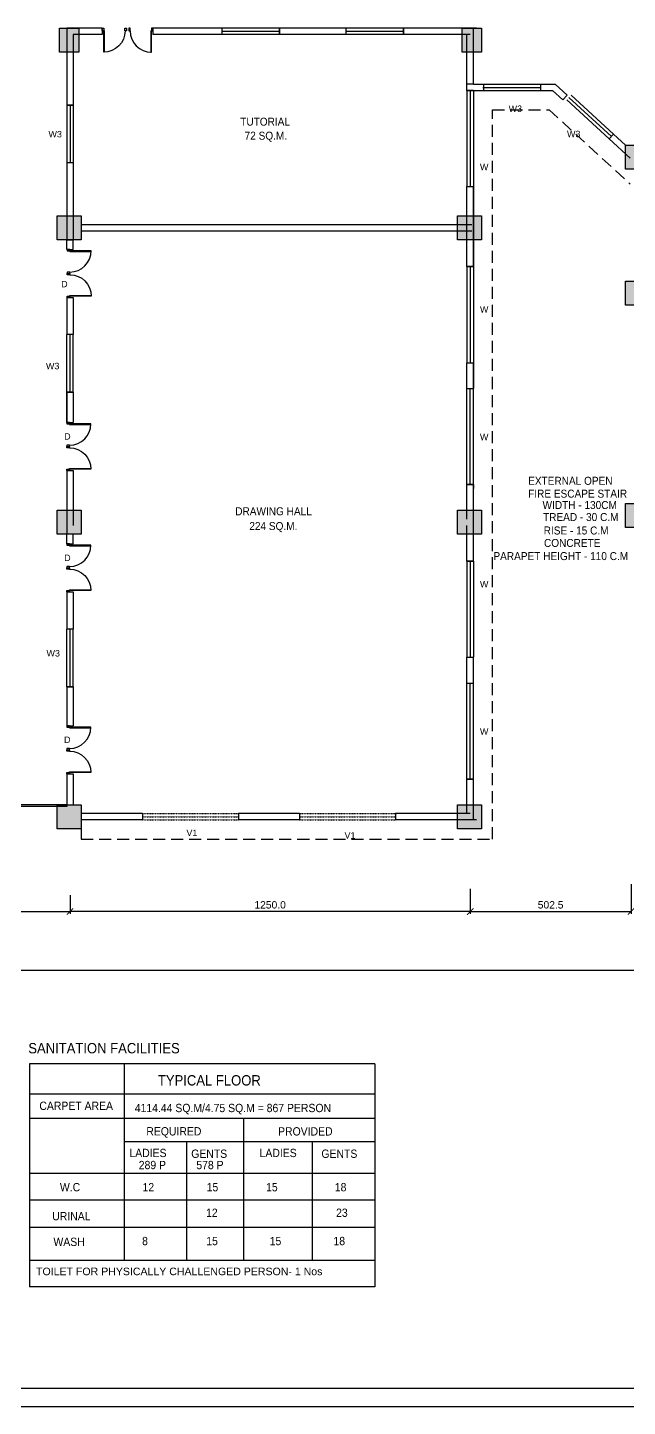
# Model space of a CAD drawing. Extents: x 53439 to 79867, y -144071 to -73305.
# Drawn here: x 62720 to 64594, y -88435 to -84128 of the extents above; entities that cross this region are included whole.
import ezdxf

# ---------------------------------------------------------------- set-up
doc = ezdxf.new("R2010")
doc.units = 0
doc.header["$LTSCALE"] = 0.1
doc.header["$MEASUREMENT"] = 0
doc.header["$PDMODE"] = 35
doc.header["$PDSIZE"] = -0.8
doc.linetypes.add('HIDDEN', pattern=[0.375, 0.25, -0.125])
doc.layers.get('0').update_dxf_attribs({"linetype": 'CONTINUOUS'})
doc.layers.get('DEFPOINTS').update_dxf_attribs({"linetype": 'CONTINUOUS'})
for name, color, linetype in [('BOR', 200, 'CONTINUOUS'), ('BOR1', 230, 'CONTINUOUS'), ('COR_HA', 40, 'CONTINUOUS'), ('DOOR', 30, 'CONTINUOUS'), ('LAYER4', 130, 'CONTINUOUS'), ('TEXT', 7, 'CONTINUOUS'), ('TEXT-3', 130, 'CONTINUOUS'), ('THIN_HA', 253, 'CONTINUOUS'), ('TOILET_HA', 152, 'CONTINUOUS'), ('TXT', 4, 'CONTINUOUS'), ('WALL', 6, 'CONTINUOUS'), ('WIN', 102, 'CONTINUOUS')]:
    doc.layers.add(name, color=color, linetype=linetype)
doc.styles.add('1MM', font='arial.ttf')
doc.styles.add('DIM', font='arial.ttf', dxfattribs={"width": 0.7, "height": 1})
doc.styles.add('DUTCH', font='arial.ttf')
doc.styles.add('ROMANT', font='arial.ttf', dxfattribs={"height": 2.5})
doc.dimstyles.new('KRI', dxfattribs={"dimtxt": 23, "dimasz": 20, "dimexe": 7, "dimexo": 0, "dimgap": 9, "dimtad": 1, "dimdec": 1, "dimzin": 1, "dimtxsty": '1MM', "dimblk": 'ARCHTICK', "dimcen": 0.5, "dimclrd": 252, "dimclre": 252, "dimclrt": 7, "dimaunit": 1, "dimadec": 8, "dimazin": 3, "dimtfac": 1, "dimtdec": 1, "dimtmove": 0, "dimatfit": 3})

# ---------------------------------------------------------------- blocks, each defined once
blk = doc.blocks.new('A$C764D24B9')
at = {"layer": 'DOOR'}
for points in [[(0.056, 0.111), (0.083, 0.111), (0.083, 1), (0.056, 1)], [(0, 0), (0.056, 0), (0.056, 0.111), (0, 0.111)], [(0.944, 0), (1, 0), (1, 0.111), (0.944, 0.111)]]:
    blk.add_lwpolyline(points, close=True, dxfattribs=at)
blk.add_arc((0.056, 0.111), 0.889, 0, 90, dxfattribs=at)
blk = doc.blocks.new('HHRH')
at = {"layer": 'THIN_HA', "linetype": 'CONTINUOUS', "ltscale": 0.1}
blk.add_hatch(color=2, dxfattribs=at).paths.add_polyline_path([(-6923.03, -1177.102), (-6922.28, -1177.102), (-6922.28, -1177.852), (-6923.03, -1177.852)])
at = {"layer": 'THIN_HA', "color": 2, "linetype": 'CONTINUOUS', "ltscale": 0.1}
blk.add_lwpolyline([(-6923.03, -1177.102), (-6922.28, -1177.102), (-6922.28, -1177.852), (-6923.03, -1177.852)], close=True, dxfattribs=at)
blk = doc.blocks.new('HHYT')
at = {"layer": 'THIN_HA', "linetype": 'CONTINUOUS', "ltscale": 0.1}
blk.add_hatch(color=2, dxfattribs=at).paths.add_polyline_path([(-6922.955, -1152.844), (-6922.355, -1152.844), (-6922.355, -1153.594), (-6922.955, -1153.594)])
at = {"layer": 'THIN_HA', "color": 2, "linetype": 'CONTINUOUS', "ltscale": 0.1}
blk.add_lwpolyline([(-6922.955, -1152.844), (-6922.355, -1152.844), (-6922.355, -1153.594), (-6922.955, -1153.594)], close=True, dxfattribs=at)
blk = doc.blocks.new('HYTYH')
at = {"layer": 'THIN_HA', "linetype": 'CONTINUOUS', "ltscale": 0.1}
for points in [[(-6882.405, -1156.494), (-6882.055, -1156.494), (-6882.055, -1157.244), (-6882.405, -1157.244)], [(-6882.405, -1160.744), (-6882.055, -1160.744), (-6882.055, -1161.494), (-6882.405, -1161.494)], [(-6882.405, -1167.689), (-6882.055, -1167.689), (-6882.055, -1168.439), (-6882.405, -1168.439)]]:
    blk.add_hatch(color=2, dxfattribs=at).paths.add_polyline_path(points)
at = {"layer": 'THIN_HA', "color": 2, "linetype": 'CONTINUOUS', "ltscale": 0.1}
for points in [[(-6882.405, -1156.494), (-6882.055, -1156.494), (-6882.055, -1157.244), (-6882.405, -1157.244)], [(-6882.405, -1160.744), (-6882.055, -1160.744), (-6882.055, -1161.494), (-6882.405, -1161.494)], [(-6882.405, -1167.689), (-6882.055, -1167.689), (-6882.055, -1168.439), (-6882.405, -1168.439)]]:
    blk.add_lwpolyline(points, close=True, dxfattribs=at)
at = {"layer": 'THIN_HA', "color": 2, "linetype": 'CONTINUOUS'}
for name, p in [('HHYT', (22.875, 0)), ('HHYT', (35.45, 0)), ('HHRH', (22.875, 18.4)), ('HHRH', (35.375, 18.4)), ('HHRH', (22.875, 9.2)), ('HHRH', (35.375, 9.2)), ('HHRH', (22.875, 0)), ('HHRH', (35.375, 0))]:
    blk.add_blockref(name, p, dxfattribs=at)
blk = doc.blocks.new('_ARCHTICK')
at = {"layer": 'WALL', "color": 0, "const_width": 0.15}
blk.add_lwpolyline([(-0.5, -0.5), (0.5, 0.5)], dxfattribs=at)
blk = doc.blocks.new('*D298')
at = {"layer": 'DEFPOINTS', "color": 0, "linetype": 'CONTINUOUS', "ltscale": 0.1}
for p in [(61812.4, -86850.7), (62852.4, -86837.7), (62852.4, -86889.2)]:
    blk.add_point(p, dxfattribs=at)
at = {"layer": 'WIN', "color": 252, "linetype": 'CONTINUOUS', "ltscale": 0.1}
for p, q in [((61812.4, -86850.7), (61812.4, -86896.2)), ((62852.4, -86837.7), (62852.4, -86896.2)), ((61812.4, -86889.2), (62852.4, -86889.2))]:
    blk.add_line(p, q, dxfattribs=at)
at = {"layer": 'WIN', "color": 252, "linetype": 'CONTINUOUS', "ltscale": 0.1, "xscale": 20, "yscale": 20, "zscale": 20, "rotation": 180}
blk.add_blockref('_ARCHTICK', (61812.4, -86889.2), dxfattribs=at)
at = {"layer": 'WIN', "color": 252, "linetype": 'CONTINUOUS', "ltscale": 0.1, "xscale": 20, "yscale": 20, "zscale": 20}
blk.add_blockref('_ARCHTICK', (62852.4, -86889.2), dxfattribs=at)
at = {"layer": 'WIN', "color": 7, "linetype": 'CONTINUOUS', "ltscale": 0.1, "insert": (62332.4, -86868.5), "char_height": 23, "attachment_point": 5, "style": '1MM'}
blk.add_mtext('1040.0', dxfattribs=at)
blk = doc.blocks.new('*D299')
at = {"layer": 'DEFPOINTS', "color": 0, "linetype": 'CONTINUOUS', "ltscale": 0.1}
for p in [(64102.4, -86818.8), (64604.9, -86804.3), (64604.9, -86889.2)]:
    blk.add_point(p, dxfattribs=at)
at = {"layer": 'WIN', "color": 252, "linetype": 'CONTINUOUS', "ltscale": 0.1}
for p, q in [((64102.4, -86818.8), (64102.4, -86896.2)), ((64604.9, -86804.3), (64604.9, -86896.2)), ((64102.4, -86889.2), (64604.9, -86889.2))]:
    blk.add_line(p, q, dxfattribs=at)
at = {"layer": 'WIN', "color": 252, "linetype": 'CONTINUOUS', "ltscale": 0.1, "xscale": 20, "yscale": 20, "zscale": 20, "rotation": 180}
blk.add_blockref('_ARCHTICK', (64102.4, -86889.2), dxfattribs=at)
at = {"layer": 'WIN', "color": 252, "linetype": 'CONTINUOUS', "ltscale": 0.1, "xscale": 20, "yscale": 20, "zscale": 20}
blk.add_blockref('_ARCHTICK', (64604.9, -86889.2), dxfattribs=at)
at = {"layer": 'WIN', "color": 7, "linetype": 'CONTINUOUS', "ltscale": 0.1, "insert": (64353.6, -86868.5), "char_height": 23, "attachment_point": 5, "style": '1MM'}
blk.add_mtext('502.5', dxfattribs=at)
blk = doc.blocks.new('*D311')
at = {"layer": 'DEFPOINTS', "color": 0, "linetype": 'CONTINUOUS', "ltscale": 0.1}
for p in [(60562.4, -86992), (74300.5, -86992, 0), (74300.5, -87072.2)]:
    blk.add_point(p, dxfattribs=at)
at = {"layer": 'WIN', "color": 252, "linetype": 'CONTINUOUS', "ltscale": 0.1}
for p, q in [((60562.4, -86992), (60562.4, -87079.2)), ((74300.5, -86992), (74300.5, -87079.2)), ((60562.4, -87072.2), (74300.5, -87072.2))]:
    blk.add_line(p, q, dxfattribs=at)
at = {"layer": 'WIN', "color": 252, "linetype": 'CONTINUOUS', "ltscale": 0.1, "xscale": 20, "yscale": 20, "zscale": 20, "rotation": 180}
blk.add_blockref('_ARCHTICK', (60562.4, -87072.2), dxfattribs=at)
at = {"layer": 'WIN', "color": 252, "linetype": 'CONTINUOUS', "ltscale": 0.1, "xscale": 20, "yscale": 20, "zscale": 20}
blk.add_blockref('_ARCHTICK', (74300.5, -87072.2), dxfattribs=at)
at = {"layer": 'WIN', "color": 7, "linetype": 'CONTINUOUS', "ltscale": 0.1, "insert": (67431.4, -87051.4), "char_height": 23, "attachment_point": 5, "style": '1MM'}
blk.add_mtext('13738.1', dxfattribs=at)
blk = doc.blocks.new('*D313')
at = {"layer": 'DEFPOINTS', "color": 0, "linetype": 'CONTINUOUS', "ltscale": 0.1}
for p in [(62852.4, -86837.7), (64102.4, -86853.3), (62852.4, -86889.2)]:
    blk.add_point(p, dxfattribs=at)
at = {"layer": 'WIN', "color": 252, "linetype": 'CONTINUOUS', "ltscale": 0.1}
for p, q in [((62852.4, -86837.7), (62852.4, -86896.2)), ((64102.4, -86853.3), (64102.4, -86896.2)), ((64102.4, -86889.2), (62852.4, -86889.2))]:
    blk.add_line(p, q, dxfattribs=at)
at = {"layer": 'WIN', "color": 252, "linetype": 'CONTINUOUS', "ltscale": 0.1, "xscale": 20, "yscale": 20, "zscale": 20, "rotation": 180}
blk.add_blockref('_ARCHTICK', (62852.4, -86889.2), dxfattribs=at)
at = {"layer": 'WIN', "color": 252, "linetype": 'CONTINUOUS', "ltscale": 0.1, "xscale": 20, "yscale": 20, "zscale": 20}
blk.add_blockref('_ARCHTICK', (64102.4, -86889.2), dxfattribs=at)
at = {"layer": 'WIN', "color": 7, "linetype": 'CONTINUOUS', "ltscale": 0.1, "insert": (63477.4, -86868.5), "char_height": 23, "attachment_point": 5, "style": '1MM'}
blk.add_mtext('1250.0', dxfattribs=at)

msp = doc.modelspace()

# ---------------------------------------------------------------- linework, layer by layer
at = {"layer": 'BOR'}
msp.add_lwpolyline([(75675.95, -80187.4), (59468.14, -80187.4), (59468.14, -88378.68), (75675.95, -88378.68)], close=True, dxfattribs=at)
at = {"layer": 'BOR1'}
msp.add_lwpolyline([(75732.48, -80130.87), (59411.61, -80130.87), (59411.61, -88435.21), (75732.48, -88435.21)], close=True, dxfattribs=at)
at = {"layer": 'COR_HA', "linetype": 'CONTINUOUS', "ltscale": 0.1}
for p, q in [((64112.38, -84324.99, 0), (64092.38, -84324.99, 0)), ((62842.39, -84370.41, 2.94), (62862.39, -84370.41, 2.94)), ((64112.38, -84874.83, 2.94), (64092.38, -84874.83, 2.94)), ((62862.39, -85267.23, 2.94), (62842.39, -85267.23, 2.94)), ((64112.38, -85555.83, 2.94), (64092.38, -85555.83, 2.94)), ((64112.38, -85794.83, 2.94), (64092.38, -85794.83, 2.94)), ((62862.39, -86187.23, 2.94), (62842.39, -86187.23, 2.94)), ((64112.38, -86475.83, 2.94), (64092.38, -86475.83, 2.94)), ((63078.39, -86583.33), (63078.39, -86603.33))]:
    msp.add_line(p, q, dxfattribs=at)
at = {"layer": 'DOOR', "linetype": 'HIDDEN', "ltscale": 1500}
for p, q in [((64172.39, -86663.33), (64172.39, -84384.99)), ((64172.39, -84384.99), (64348.96, -84384.99)), ((64348.96, -84384.99), (64602.39, -84617.26)), ((62812.39, -86555.83, 0), (62782.39, -86555.83, 0)), ((62887.39, -86630.83), (62887.39, -86663.33)), ((62887.39, -86663.33), (64172.39, -86663.33))]:
    msp.add_line(p, q, dxfattribs=at)
at = {"layer": 'LAYER4', "linetype": 'CONTINUOUS', "ltscale": 0.1}
for points in [[(62842.39, -86555.83), (62647.39, -86555.83)], [(62842.39, -86560.83), (62647.39, -86560.83)]]:
    msp.add_lwpolyline(points, dxfattribs=at)
at = {"layer": 'TOILET_HA', "linetype": 'HIDDEN'}
for p, q in [((63078.39, -86583.33, 0), (63378.39, -86583.33, 0)), ((63078.39, -86593.33, 0), (63378.39, -86593.33, 0)), ((63078.39, -86603.33, 0), (63378.39, -86603.33, 0)), ((63569.39, -86583.33, 0), (63869.39, -86583.33, 0)), ((63569.39, -86593.33, 0), (63869.39, -86593.33, 0)), ((63569.39, -86603.33, 0), (63869.39, -86603.33, 0))]:
    msp.add_line(p, q, dxfattribs=at)
at = {"layer": 'TXT', "linetype": 'BYBLOCK'}
for p, q in [((63804.13, -87365.57), (62725.71, -87365.57)), ((62725.71, -87365.57), (62725.71, -88061.73)), ((63020.96, -87365.57), (63020.96, -87979.41)), ((63804.13, -87365.57), (63804.13, -88061.73)), ((63804.13, -87459.97), (62725.71, -87459.97)), ((63804.13, -87535.47), (62725.71, -87535.47)), ((63393.83, -87535.47), (63393.83, -87979.41)), ((63020.96, -87607.48), (63804.13, -87607.48)), ((63216.21, -87607.48), (63216.21, -87979.41)), ((63608.52, -87607.48), (63608.52, -87979.41)), ((63804.13, -87707.96), (62725.71, -87707.96)), ((63804.13, -87791.16), (62725.71, -87791.16)), ((63804.13, -87875.91), (62725.71, -87875.91)), ((63804.13, -87979.41), (62725.71, -87979.41)), ((63804.13, -88061.73), (62725.71, -88061.73)), ((63804.13, -88061.73), (62725.71, -88061.73))]:
    msp.add_line(p, q, dxfattribs=at)
at = {"layer": 'WALL', "linetype": 'CONTINUOUS', "ltscale": 0.1}
for p, q in [((62953.23, -84129.99), (62842.39, -84129.99)), ((62842.39, -84129.99), (62842.39, -84370.41)), ((62953.23, -84149.99), (62862.39, -84149.99)), ((62953.23, -84149.99), (62862.39, -84149.99)), ((62862.39, -84149.99), (62862.39, -84370.41)), ((62953.23, -84129.99), (62953.23, -84149.99)), ((63326.39, -84129.99, 0), (63110.73, -84129.99, 0)), ((63110.73, -84129.99, 0), (63110.73, -84149.99, 0)), ((63326.39, -84149.99, 0), (63110.73, -84149.99, 0)), ((63326.39, -84149.99, 0), (63160.73, -84149.99, 0)), ((63326.39, -84129.99), (63326.39, -84149.99)), ((63326.39, -84129.99), (63326.39, -84149.99)), ((63714.39, -84129.99, 0), (63506.39, -84129.99, 0)), ((63714.39, -84129.99, 0), (63506.39, -84129.99, 0)), ((63714.39, -84129.99, 0), (63506.39, -84129.99, 0)), ((63506.39, -84129.99), (63506.39, -84149.99)), ((63506.39, -84129.99), (63506.39, -84149.99)), ((63714.39, -84149.99, 0), (63506.39, -84149.99, 0)), ((63714.39, -84149.99, 0), (63506.39, -84149.99, 0)), ((63714.39, -84149.99, 0), (63506.39, -84149.99, 0)), ((63714.39, -84149.99, 0), (63506.39, -84149.99, 0)), ((63714.39, -84149.99, 0), (63506.39, -84149.99, 0)), ((63714.39, -84149.99, 0), (63506.39, -84149.99, 0)), ((63714.39, -84129.99), (63714.39, -84149.99)), ((63714.39, -84129.99), (63714.39, -84149.99)), ((64122.39, -84129.99, 0), (63894.39, -84129.99, 0)), ((63894.39, -84129.99), (63894.39, -84149.99)), ((63894.39, -84129.99), (63894.39, -84149.99)), ((63932.8, -84149.99, 0), (63894.39, -84149.99, 0)), ((64102.39, -84149.99, 0), (63894.39, -84149.99, 0)), ((64092.39, -84324.99), (64092.39, -84149.99)), ((64112.39, -84304.99), (64112.39, -84129.99)), ((64112.39, -84304.99), (64092.39, -84304.99)), ((64092.39, -84324.99, 0), (64112.39, -84324.99, 0)), ((64092.39, -84324.99, 0), (64112.39, -84324.99, 0)), ((64092.39, -84324.99, 0), (64112.39, -84324.99, 0)), ((64092.39, -84324.99, 0), (64112.39, -84324.99, 0)), ((64112.39, -84324.99, 0), (64092.39, -84324.99, 0)), ((64112.39, -84304.99, 0), (64144.33, -84304.99, 0)), ((64112.39, -84324.99, 0), (64144.33, -84324.99, 0)), ((64144.33, -84304.99, 0), (64144.33, -84324.99, 0)), ((64321.83, -84304.99, 0), (64367.58, -84304.99, 0)), ((64321.83, -84304.99, 0), (64321.83, -84324.99, 0)), ((64321.83, -84324.99, 0), (64359.8, -84324.99, 0)), ((64359.8, -84324.99, 0), (64391.37, -84353.93, 0)), ((64367.58, -84304.99, 0), (64404.88, -84339.18, 0)), ((62862.39, -84370.41), (62842.39, -84370.41)), ((62862.39, -84370.41, 2.94), (62842.39, -84370.41, 2.94)), ((62862.39, -84370.41), (62842.39, -84370.41)), ((62862.39, -84370.41), (62842.39, -84370.41)), ((62862.39, -84370.41), (62842.39, -84370.41)), ((62862.39, -84370.41), (62842.39, -84370.41)), ((62842.39, -84370.41), (62862.39, -84370.41)), ((64404.88, -84339.18, 0), (64391.37, -84353.93, 0)), ((64550.08, -84460.8), (64536.57, -84475.55)), ((64550.08, -84460.8), (64587.39, -84494.99)), ((64536.57, -84475.55), (64602.39, -84535.87)), ((62842.39, -84550.41), (62842.39, -84790.83)), ((62862.39, -84550.41), (62842.39, -84550.41)), ((62862.39, -84550.41, 2.94), (62842.39, -84550.41, 2.94)), ((62862.39, -84550.41), (62862.39, -84790.83)), ((64092.39, -84874.83), (64092.39, -84624.99)), ((64092.39, -84624.99, 0), (64112.39, -84624.99, 0)), ((64092.39, -84624.99, 0), (64112.39, -84624.99, 0)), ((64092.39, -84624.99, 0), (64112.39, -84624.99, 0)), ((64112.39, -84874.83), (64112.39, -84624.99)), ((64112.39, -84624.99), (64112.39, -84874.83)), ((64112.39, -84624.99), (64112.39, -84874.83)), ((62887.39, -84743.33, 0), (64107.39, -84743.33, 0)), ((62887.39, -84743.33, 0), (64087.39, -84743.33, 0)), ((62887.39, -84743.33, 0), (64107.39, -84743.33, 0)), ((62887.39, -84763.33, 0), (64087.39, -84763.33, 0)), ((62887.39, -84763.33, 0), (64107.39, -84763.33, 0)), ((62887.39, -84763.33, 0), (64092.39, -84763.33, 0)), ((63091.97, -84763.33, 0), (64087.39, -84763.33, 0)), ((63091.97, -84763.33, 0), (64087.39, -84763.33, 0)), ((62842.39, -84790.83), (62862.39, -84790.83)), ((62842.39, -84820.83), (62842.39, -84790.83)), ((62862.39, -84820.83), (62862.39, -84790.83)), ((62842.39, -84820.83), (62862.39, -84820.83)), ((64092.39, -84874.83, 0), (64112.39, -84874.83, 0)), ((64092.39, -84874.83, 0), (64112.39, -84874.83, 0)), ((64092.39, -84874.83, 0), (64112.39, -84874.83, 0)), ((64112.39, -84874.83, 0), (64092.39, -84874.83, 0)), ((62842.39, -84970.83), (62842.39, -85087.23)), ((62842.39, -84970.83), (62862.39, -84970.83)), ((62862.39, -84970.83), (62862.39, -85087.23)), ((62862.39, -85087.23, 0), (62842.39, -85087.23, 0)), ((62862.39, -85087.23, 2.94), (62842.39, -85087.23, 2.94)), ((64092.39, -85255.83), (64092.39, -85174.83)), ((64092.39, -85174.83, 0), (64112.39, -85174.83, 0)), ((64092.39, -85174.83, 0), (64112.39, -85174.83, 0)), ((64112.39, -85255.83), (64112.39, -85174.83)), ((64112.39, -85174.83), (64112.39, -85255.83)), ((64112.39, -85174.83), (64112.39, -85255.83)), ((64112.39, -85255.83), (64112.39, -85174.83)), ((62842.39, -85267.23), (62842.39, -85361.53)), ((62842.39, -85267.23), (62842.39, -85361.53)), ((62842.39, -85361.53), (62842.39, -85267.23)), ((62862.39, -85267.23, 0), (62842.39, -85267.23, 0)), ((62862.39, -85267.23, 2.94), (62842.39, -85267.23, 2.94)), ((62842.39, -85267.23, 0), (62862.39, -85267.23, 0)), ((62842.39, -85267.23, 0), (62862.39, -85267.23, 0)), ((62862.39, -85267.23, 0), (62842.39, -85267.23, 0)), ((62862.39, -85267.23), (62862.39, -85361.53)), ((62862.39, -85267.23), (62862.39, -85361.53)), ((62862.39, -85267.23), (62862.39, -85361.53)), ((64092.39, -85255.83, 0), (64112.39, -85255.83, 0)), ((62842.39, -85361.53), (62862.39, -85361.53)), ((62842.39, -85511.53), (62842.39, -85710.83)), ((62842.39, -85511.53), (62862.39, -85511.53)), ((62862.39, -85511.53), (62862.39, -85663.33)), ((64092.39, -85663.33), (64092.39, -85555.83)), ((64092.39, -85555.83, 0), (64112.39, -85555.83, 0)), ((64092.39, -85555.83, 0), (64112.39, -85555.83, 0)), ((64112.39, -85555.83, 0), (64092.39, -85555.83, 0)), ((64112.39, -85794.83), (64112.39, -85555.83)), ((64112.39, -85555.83), (64112.39, -85567.49)), ((64112.39, -85555.83), (64112.39, -85567.49)), ((64112.39, -85614.99), (64112.39, -85555.83)), ((64112.39, -85555.83), (64112.39, -85567.49)), ((64112.39, -85555.83), (64112.39, -85567.49)), ((62862.39, -85663.33), (62862.39, -85683.33)), ((62842.39, -85740.83), (62842.39, -85710.83)), ((62862.39, -85740.83), (62862.39, -85710.83)), ((64092.39, -85794.83), (64092.39, -85683.33)), ((62842.39, -85740.83), (62862.39, -85740.83)), ((64092.39, -85794.83, 0), (64112.39, -85794.83, 0)), ((64092.39, -85794.83, 0), (64112.39, -85794.83, 0)), ((64092.39, -85794.83, 0), (64112.39, -85794.83, 0)), ((64112.39, -85794.83, 0), (64092.39, -85794.83, 0)), ((62842.39, -85890.83), (62842.39, -86007.23)), ((62842.39, -85890.83), (62862.39, -85890.83)), ((62862.39, -85890.83), (62862.39, -86007.23)), ((62862.39, -86007.23, 0), (62842.39, -86007.23, 0)), ((62862.39, -86007.23, 2.94), (62842.39, -86007.23, 2.94)), ((64092.39, -86175.83), (64092.39, -86094.83)), ((64092.39, -86094.83, 0), (64112.39, -86094.83, 0)), ((64092.39, -86094.83, 0), (64112.39, -86094.83, 0)), ((64112.39, -86175.83), (64112.39, -86094.83)), ((64092.39, -86175.83, 0), (64112.39, -86175.83, 0)), ((62842.39, -86187.23), (62842.39, -86309.16)), ((62862.39, -86187.23, 0), (62842.39, -86187.23, 0)), ((62862.39, -86187.23, 2.94), (62842.39, -86187.23, 2.94)), ((62842.39, -86187.23, 0), (62862.39, -86187.23, 0)), ((62842.39, -86187.23, 0), (62862.39, -86187.23, 0)), ((62862.39, -86187.23, 0), (62842.39, -86187.23, 0)), ((62862.39, -86187.23), (62862.39, -86309.16)), ((62842.04, -86309.16), (62862.04, -86309.16)), ((62842.04, -86459.16), (62862.04, -86459.16)), ((62842.39, -86459.16), (62842.39, -86560.83)), ((62862.39, -86459.16), (62862.39, -86555.83)), ((64092.39, -86583.33), (64092.39, -86475.83)), ((64092.39, -86475.83, 0), (64112.39, -86475.83, 0)), ((64092.39, -86475.83, 0), (64112.39, -86475.83, 0)), ((64112.39, -86475.83, 0), (64092.39, -86475.83, 0)), ((64112.39, -86603.33), (64112.39, -86475.83)), ((63078.39, -86583.33, 0), (62887.39, -86583.33, 0)), ((63078.39, -86583.33, 0), (62887.39, -86583.33, 0)), ((63078.39, -86603.33, 0), (62887.39, -86603.33, 0)), ((63078.39, -86603.33, 0), (62887.39, -86603.33, 0)), ((63078.39, -86603.33, 0), (62887.39, -86603.33, 0)), ((63078.39, -86583.33), (63078.39, -86603.33)), ((63569.39, -86583.33, 0), (63378.39, -86583.33, 0)), ((63378.39, -86583.33), (63378.39, -86603.33)), ((63569.39, -86603.33, 0), (63378.39, -86603.33, 0)), ((63569.39, -86583.33, 0), (63392.39, -86583.33, 0)), ((63569.39, -86603.33, 0), (63392.39, -86603.33, 0)), ((63569.39, -86603.33, 0), (63392.39, -86603.33, 0)), ((63569.39, -86583.33), (63569.39, -86603.33)), ((64102.39, -86583.33, 0), (63869.39, -86583.33, 0)), ((63869.39, -86583.33), (63869.39, -86603.33)), ((64107.39, -86603.33, 0), (63869.39, -86603.33, 0)), ((64122.39, -86603.33, 0), (63869.39, -86603.33, 0)), ((64102.39, -86583.33, 0), (63897.39, -86583.33, 0)), ((64062.39, -86603.33, 0), (63897.39, -86603.33, 0)), ((64062.39, -86603.33, 0), (63897.39, -86603.33, 0))]:
    msp.add_line(p, q, dxfattribs=at)
for points in [[(63506.39, -84149.99), (63506.39, -84129.99)], [(63894.39, -84149.99), (63894.39, -84129.99)], [(64622.39, -84974.99), (64642.45, -84974.99), (64642.45, -84994.99), (64587.39, -84994.99)]]:
    msp.add_lwpolyline(points, dxfattribs=at)
at = {"layer": 'WIN'}
for p, q in [((63506.39, -84129.99), (63326.39, -84129.99)), ((63506.39, -84139.99), (63326.39, -84139.99)), ((63506.39, -84149.99), (63326.39, -84149.99)), ((63894.39, -84129.99), (63714.39, -84129.99)), ((63894.39, -84139.99), (63714.39, -84139.99)), ((63894.39, -84149.99), (63714.39, -84149.99)), ((64092.39, -84324.99, 0), (64092.39, -84624.99, 0)), ((64102.39, -84324.99, 0), (64102.39, -84624.99, 0)), ((64112.39, -84324.99, 0), (64112.39, -84624.99, 0)), ((64141.83, -84304.99, 0), (64321.83, -84304.99, 0)), ((64141.83, -84314.99, 0), (64321.83, -84314.99, 0)), ((64141.83, -84324.99, 0), (64321.83, -84324.99, 0)), ((62842.39, -84370.41, 2.94), (62842.39, -84550.41, 2.94)), ((62852.39, -84370.41), (62852.39, -84550.41)), ((62862.39, -84370.41), (62862.39, -84550.41)), ((64403.87, -84353.93), (64536.57, -84475.55)), ((64410.62, -84346.56), (64543.32, -84468.18)), ((64417.38, -84339.18), (64550.08, -84460.8)), ((64092.39, -84874.83, 0), (64092.39, -85174.83, 0)), ((64102.39, -84874.83, 0), (64102.39, -85174.83, 0)), ((64112.39, -84874.83, 0), (64112.39, -85174.83, 0)), ((62842.39, -85267.23, 0), (62842.39, -85087.23, 0)), ((62852.39, -85267.23, 0), (62852.39, -85087.23, 0)), ((62862.39, -85267.23, 0), (62862.39, -85087.23, 0)), ((64092.39, -85555.83, 0), (64092.39, -85255.83, 0)), ((64102.39, -85555.83, 0), (64102.39, -85255.83, 0)), ((64112.39, -85555.83, 0), (64112.39, -85255.83, 0)), ((64092.39, -85794.83, 0), (64092.39, -86094.83, 0)), ((64102.39, -85794.83, 0), (64102.39, -86094.83, 0)), ((64112.39, -85794.83, 0), (64112.39, -86094.83, 0)), ((62842.39, -86187.23, 0), (62842.39, -86007.23, 0)), ((62852.39, -86187.23, 0), (62852.39, -86007.23, 0)), ((62862.39, -86187.23, 0), (62862.39, -86007.23, 0)), ((64092.39, -86475.83, 0), (64092.39, -86175.83, 0)), ((64102.39, -86475.83, 0), (64102.39, -86175.83, 0)), ((64112.39, -86475.83, 0), (64112.39, -86175.83, 0))]:
    msp.add_line(p, q, dxfattribs=at)

# ---------------------------------------------------------------- block references
at = {"layer": 'THIN_HA', "color": 2, "linetype": 'CONTINUOUS', "xscale": 100, "yscale": 100, "zscale": 100}
msp.add_blockref('HYTYH', (752827.85, 31154.42), dxfattribs=at)
at = {"layer": 'WALL', "linetype": 'CONTINUOUS', "ltscale": 0.1}
for p, xscale, yscale, zscale, rotation in [((62953.23, -84129.99), -75.00000000116415, 75.0000000010914, 75.00000000109135, 180), ((63110.73, -84129.99, 0), 75.00000000116415, 75.00000000116415, 75.00000000116415, 180), ((62843.36, -84820.83), 75.00000000106229, 75.00000000106229, 75.00000000106229, 270), ((62843.36, -84970.83), -75.00000000106229, 75.00000000106229, 75.0000000010459, 270), ((62842.74, -85361.53), 75.00000000106229, 75.00000000106229, 75.00000000106229, 270), ((62842.74, -85511.53), -75.00000000106229, 75.00000000106229, 75.0000000010459, 270), ((62842.74, -85740.83), 75.00000000106229, 75.00000000106229, 75.00000000106229, 270), ((62842.74, -85890.83), -75.00000000106229, 75.00000000106229, 75.0000000010459, 270), ((62842.39, -86309.16), 75.00000000106229, 75.00000000106229, 75.00000000106229, 270), ((62842.39, -86459.16), -75.00000000106229, 75.00000000106229, 75.0000000010459, 270)]:
    msp.add_blockref('A$C764D24B9', p, dxfattribs=dict(at, xscale=xscale, yscale=yscale, zscale=zscale, rotation=rotation))

# ---------------------------------------------------------------- texts
at = {"style": 'DIM'}
for s, p in [('W3', (64222.48, -84391.5, 0)), ('W3', (62785.06, -84471.11, -2.94)), ('W3', (64404.8, -84470.53, 0)), ('W', (64132.93, -84573.58, 0)), ('D', (62824.67, -84939.38, 0)), ('W', (64132.93, -85018.34, 0)), ('W3', (62777.16, -85195.35)), ('D', (62834.07, -85415.16)), ('W', (64132.93, -85417.06, 0)), ('D', (62834.07, -85794.46)), ('W', (64132.93, -85876.7, 0)), ('W3', (62778.93, -86092.65, -2.94)), ('D', (62833.72, -86362.79)), ('W', (64132.93, -86337.06, 0)), ('V1', (63216.06, -86653.62, 0)), ('V1', (63709.75, -86661.46, 0))]:
    msp.add_text(s, height=20, dxfattribs=at).set_placement(p)
at = {"layer": 'TEXT', "style": 'DUTCH', "width": 0.9}
for s, height, p in [('TUTORIAL', 25, (63384.08, -84434.43)), ('72 SQ.M.', 25, (63397.71, -84478.3)), ('DRAWING HALL', 25, (63368.46, -85651.57, 0)), ('224 SQ.M.', 25, (63412.34, -85697.61, 0)), ('SANITATION FACILITIES  ', 32.4046, (62721.98, -87332.36, 0)), ('TYPICAL FLOOR', 32.4046, (63126.84, -87432.8, 0)), ('CARPET AREA', 25.9237, (62756.54, -87509.07, 0)), ('4114.44 SQ.M/4.75 SQ.M = 867 PERSON', 25.9237, (63054.54, -87515.94, 0)), ('REQUIRED', 25.924, (63090.71, -87588.74, 0)), ('PROVIDED', 25.924, (63502.33, -87588.99, 0)), ('LADIES', 25.924, (63037.84, -87656.37, 0)), ('GENTS', 25.924, (63230.96, -87658.74, 0)), ('LADIES', 25.924, (63444.46, -87656.37, 0)), ('GENTS', 25.924, (63637.59, -87658.74, 0)), ('289 P', 25.924, (63066.96, -87694.12, 0)), ('578 P', 25.924, (63246.84, -87694.12, 0)), ('W.C', 25.924, (62820.75, -87763.33, 0)), ('12', 25.924, (63078.84, -87763.33, 0)), ('15', 25.924, (63279.22, -87763.33, 0)), ('15', 25.924, (63464.71, -87763.33, 0)), ('18', 25.924, (63679.43, -87763.33, 0)), ('12', 25.924, (63277.3, -87843.14, 0)), ('23', 25.924, (63683.49, -87843.14, 0)), ('URINAL', 25.924, (62796.73, -87853.82, 0)), ('WASH', 25.924, (62800.55, -87934.02, 0)), ('8', 25.92, (63077.55, -87931.58, 0)), ('15', 25.924, (63277.93, -87931.58, 0)), ('15', 25.924, (63476.03, -87931.58, 0)), ('18', 25.924, (63675.23, -87931.58, 0))]:
    msp.add_text(s, height=height, dxfattribs=at).set_placement(p)
at = {"layer": 'TEXT', "style": 'ROMANT'}
msp.add_text('TOILET FOR PHYSICALLY CHALLENGED PERSON- 1 Nos', height=23.6174, dxfattribs=at).set_placement((62746.2, -88025.34, -4896.78))
at = {"layer": 'TEXT-3', "color": 1, "style": 'DUTCH', "width": 0.9}
for s, p in [('EXTERNAL OPEN', (64283.38, -85556.31, 0)), ('FIRE ESCAPE STAIR', (64283.38, -85596.53, 0)), ('WIDTH - 130CM', (64328.38, -85632.02, 0)), ('TREAD - 30 C.M', (64329.88, -85669.52, 0)), ('RISE - 15 C.M', (64331.93, -85711.52)), ('CONCRETE', (64332.88, -85750.52, 0)), ('PARAPET HEIGHT - 110 C.M', (64174.91, -85791.49))]:
    msp.add_text(s, height=25, dxfattribs=at).set_placement(p)

# ---------------------------------------------------------------- dimensions: what is measured, and where the dimension line sits
at = {"layer": 'WIN', "linetype": 'CONTINUOUS', "ltscale": 0.1}
for base, p1, p2, picture, middle in [((64604.89, -86889.19), (64102.39, -86818.82), (64604.89, -86804.31), '*D299', (64353.64, -86868.45)), ((62852.39, -86889.19), (61812.39, -86850.71), (62852.39, -86837.67), '*D298', (62332.39, -86868.45))]:
    dim = msp.add_linear_dim(base=base, p1=p1, p2=p2, dimstyle='KRI', override={"dimtmove": 1}, dxfattribs=at)
    dim.commit()
    dim.dimension.update_dxf_attribs({"geometry": picture, "text_midpoint": middle})
dim = msp.add_linear_dim(base=(62852.39, -86889.19), p1=(64102.39, -86853.35), p2=(62852.39, -86837.67), angle=180, dimstyle='KRI', override={"dimtmove": 1}, dxfattribs=at)
dim.commit()
dim.dimension.update_dxf_attribs({"geometry": '*D313', "text_midpoint": (63477.39, -86868.45)})
dim = msp.add_linear_dim(base=(74300.51, -87072.16), p1=(60562.39, -86991.96), p2=(74300.51, -86991.96, 0), dimstyle='KRI', dxfattribs=at)
dim.commit()
dim.dimension.update_dxf_attribs({"geometry": '*D311', "text_midpoint": (67431.45, -87051.4)})

doc.saveas('drawing.dxf')
